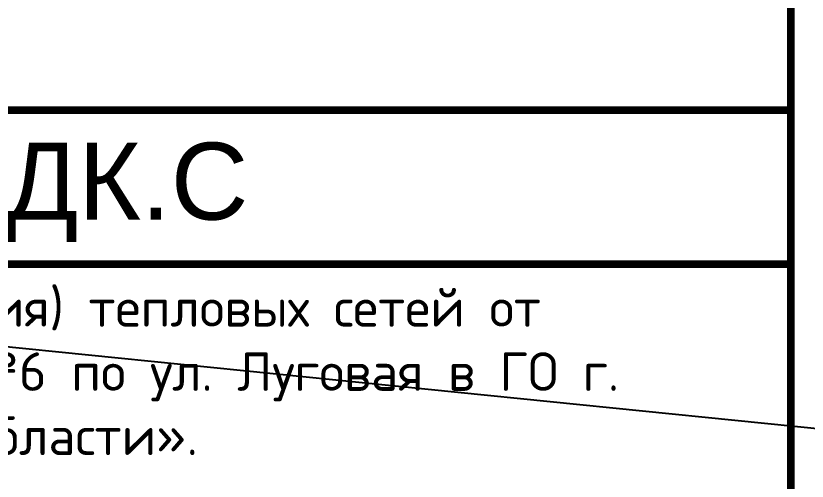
# Model space of a CAD drawing. Header units: millimetres. Extents: x -112426 to 6776, y 1218 to 38707.
# Drawn here: x 5717.2 to 5768.6, y 1437.6 to 1467.8 of the extents above; entities that cross this region are included whole.
import ezdxf
from ezdxf.enums import TextEntityAlignment as Align

# ---------------------------------------------------------------- set-up
doc = ezdxf.new("R2010")
doc.units = ezdxf.units.MM
doc.layers.add('Размеры на чертеже', color=250, linetype='Continuous', lineweight=25)
doc.styles.add('-ISOCPEUR-', font='isocpeur.TTF')
doc.styles.get("Standard").update_dxf_attribs({"font": 'arial.ttf'})

# ---------------------------------------------------------------- blocks, each defined once
blk = doc.blocks.new('*U156')
at = {"const_width": 0.5}
blk.add_lwpolyline([(20, -5), (415, -5), (415, -292), (20, -292)], close=True, dxfattribs=at)
for points in [[(230, -292), (230, -237), (415, -237)], [(295, -247), (415, -247)]]:
    blk.add_lwpolyline(points, dxfattribs=at)
at = {"insert": (296.048, -248.553), "char_height": 2.5, "width": 110.52884, "attachment_point": 1, "style": '-ISOCPEUR-'}
blk.add_mtext('\\pi9.87215;{\\C7;«Капитальный ремонт (реконструкция) тепловых сетей от \\P\\pi3.82692;ТК-8013 по ул. Куйбышева,д.7 до ж/д. №6 по ул. Луговая в ГО г. \\P\\pi30.38942;Рыбинск Ярославской области».}', dxfattribs=at)
at = {"style": '-ISOCPEUR-'}
blk.add_attdef('РАЗРАБОТАЛ', text='', height=2.5, dxfattribs=at).set_placement((250.501, -264.224), align=Align.MIDDLE_LEFT)
at = {"style": '-ISOCPEUR-', "flags": 8}
for tag, height, p in [('ДАТА', 2.5, (290.074, -264.402)), ('ДАТА1', 2.5, (290.074, -269.402)), ('ЛИСТ', 3, (386.388, -271.915)), ('ЛИСТОВ', 3, (403.888, -271.915)), ('ФОРМАТ', 3, (380.972, -294.745))]:
    blk.add_attdef(tag, text='', height=height, dxfattribs=at).set_placement(p, align=Align.MIDDLE_CENTER)
at = {"style": '-ISOCPEUR-'}
blk.add_attdef('ПРОВЕРИЛ', (250.749, -270.729), '', height=2.5, dxfattribs=at)
at = {"style": '-ISOCPEUR-', "flags": 8}
blk.add_attdef('ИМЯ_ЧЕРТЕЖА_001', (321.327, -285.175), '', height=3, dxfattribs=at)

msp = doc.modelspace()

# ---------------------------------------------------------------- linework, layer by layer
msp.add_line((1022.192, 1920.504), (6776.04, 1339.375))

# ---------------------------------------------------------------- block references
at = {"layer": 'Размеры на чертеже', "lineweight": 90}
msp.add_blockref('*U156', (5352.56, 1698.716), dxfattribs=at)

# ---------------------------------------------------------------- texts
at = {"insert": (5678.495, 1459.613), "char_height": 5, "width": 38.3472, "attachment_point": 1}
msp.add_mtext('47/2019-СОДК.С', dxfattribs=at)

doc.saveas('drawing.dxf')
